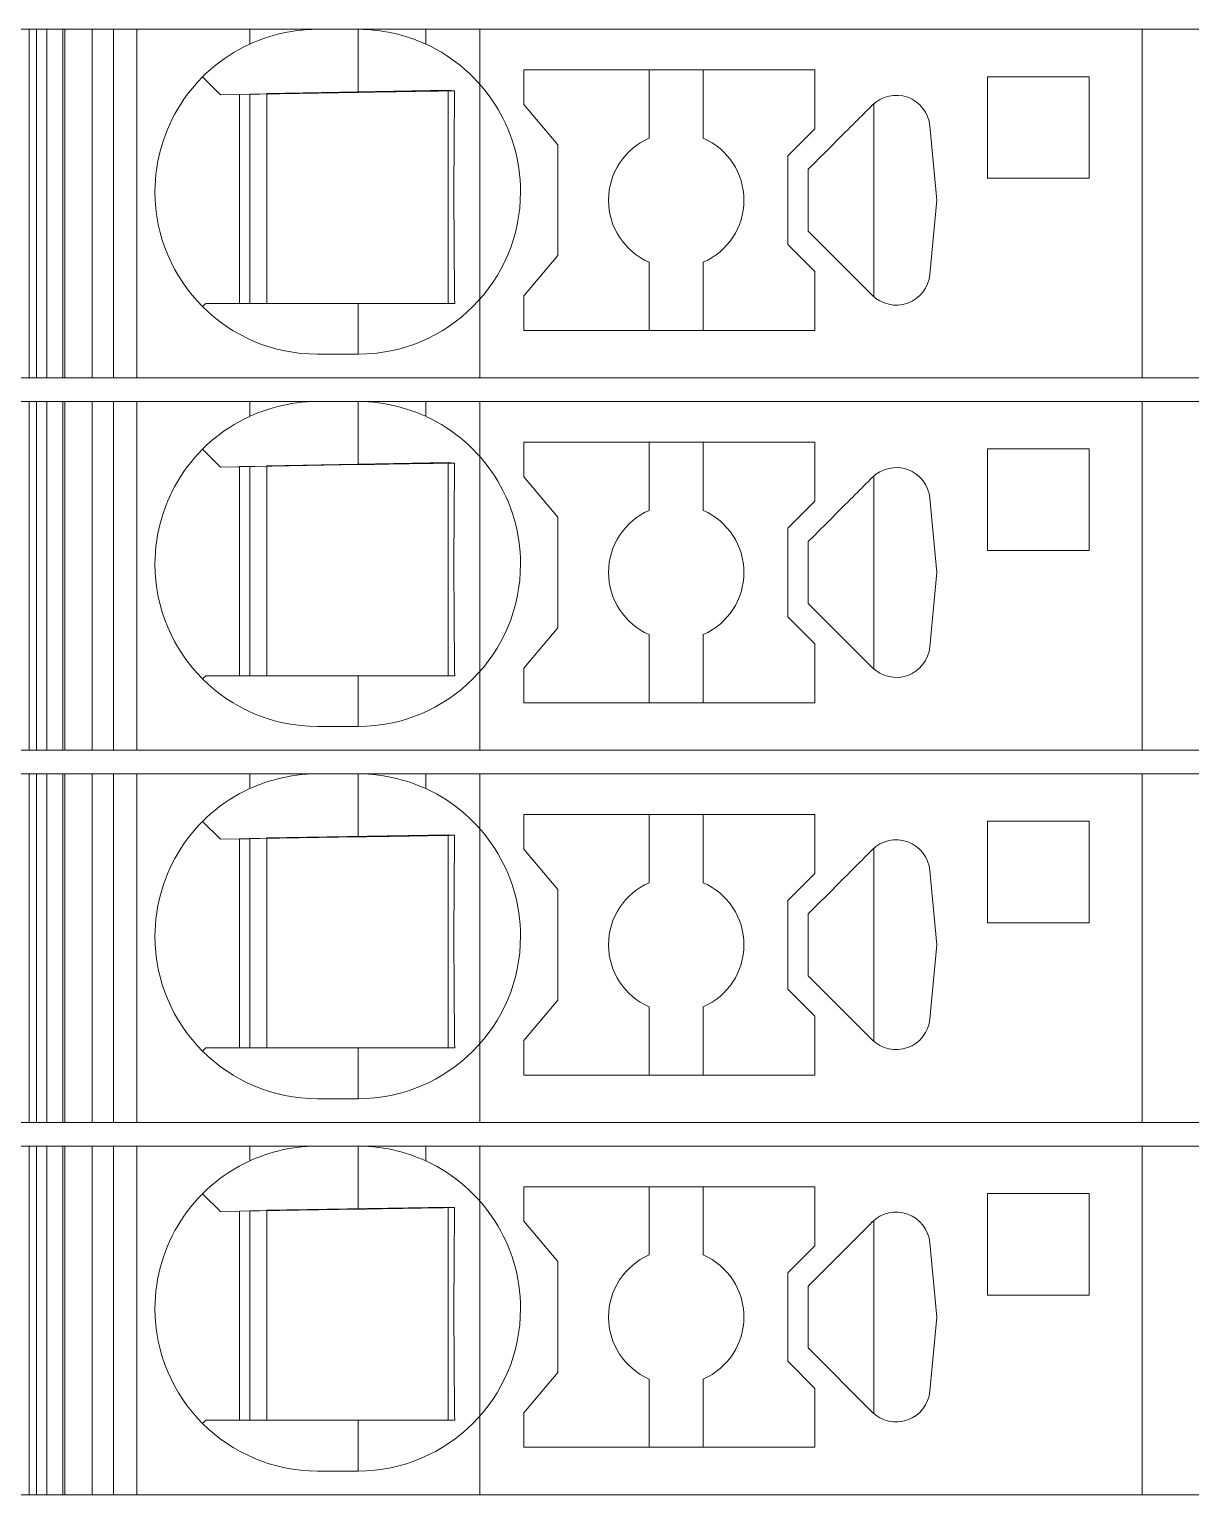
# Model space of a CAD drawing. Header units: millimetres. Extents: x 0 to 1680, y 0 to 1188.
# Drawn here: x 892.89 to 910.05, y 329.35 to 351 of the extents above; entities that cross this region are included whole.
import ezdxf
from ezdxf.enums import TextEntityAlignment as Align

# ---------------------------------------------------------------- set-up
doc = ezdxf.new("R2010")
doc.units = ezdxf.units.MM
for name, color, linetype, lineweight in [('EPLAN309', 5, 'Continuous', 5), ('EPLAN493', 5, 'Continuous', 5), ('MAIN-1', 7, 'Continuous', 5), ('MAIN-2', 7, 'Continuous', 5)]:
    doc.layers.add(name, color=color, linetype=linetype, lineweight=lineweight)
doc.styles.add('Tahoma', font='')
doc.styles.get('Tahoma').set_extended_font_data('Tahoma')

# ---------------------------------------------------------------- blocks, each defined once
blk = doc.blocks.new('EPLSYM_LibrarySPECIAL_Symbol12_Variant0_Placement8_10')
at = {"layer": 'EPLAN309', "lineweight": 13, "ltscale": 16}
blk.add_lwpolyline([(0, -5.15), (68.15, -5.15), (68.15, 0), (0, 0)], close=True, dxfattribs=at)
at = {"layer": 'EPLAN493', "color": 5, "style": 'Tahoma'}
blk.add_attdef('17_20450', text='', height=2.3478, dxfattribs=at).set_placement((0, -21.83478), align=Align.MIDDLE_RIGHT)
blk = doc.blocks.new('EPLSYM_LibrarySPECIAL_Symbol12_Variant0_Placement8_11')
at = {"layer": 'EPLAN309', "lineweight": 13, "ltscale": 16}
blk.add_lwpolyline([(0, -5.15), (68.15, -5.15), (68.15, 0), (0, 0)], close=True, dxfattribs=at)
at = {"layer": 'EPLAN493', "color": 5, "style": 'Tahoma'}
blk.add_attdef('17_20450', text='', height=2.3478, dxfattribs=at).set_placement((0, -21.83478), align=Align.MIDDLE_RIGHT)
blk = doc.blocks.new('EPLSYM_LibrarySPECIAL_Symbol12_Variant0_Placement8_12')
at = {"layer": 'EPLAN309', "lineweight": 13, "ltscale": 16}
blk.add_lwpolyline([(0, -5.15), (68.15, -5.15), (68.15, 0), (0, 0)], close=True, dxfattribs=at)
at = {"layer": 'EPLAN493', "color": 5, "style": 'Tahoma'}
blk.add_attdef('17_20450', text='', height=2.3478, dxfattribs=at).set_placement((0, -21.83478), align=Align.MIDDLE_RIGHT)
blk = doc.blocks.new('EPLSYM_LibrarySPECIAL_Symbol12_Variant0_Placement8_13')
at = {"layer": 'EPLAN309', "lineweight": 13, "ltscale": 16}
blk.add_lwpolyline([(0, -5.15), (68.15, -5.15), (68.15, 0), (0, 0)], close=True, dxfattribs=at)
at = {"layer": 'EPLAN493', "color": 5, "style": 'Tahoma'}
blk.add_attdef('17_20450', text='', height=2.3478, dxfattribs=at).set_placement((0, -21.83478), align=Align.MIDDLE_RIGHT)

msp = doc.modelspace()

# ---------------------------------------------------------------- linework, layer by layer
at = {"layer": 'MAIN-1'}
for p, q in [((893.001, 351), (892.893, 351)), ((892.893, 345.85), (892.893, 351)), ((893.001, 351), (896.15, 351)), ((893.001, 345.85), (893.001, 351)), ((896.15, 351), (897.15, 351)), ((896.15, 351), (896.15, 350.782)), ((896.631, 350.943), (896.701, 350.958)), ((896.701, 350.958), (896.772, 350.97)), ((896.772, 350.97), (896.846, 350.981)), ((896.846, 350.981), (896.921, 350.989)), ((896.921, 350.989), (896.997, 350.995)), ((896.997, 350.995), (897.073, 350.999)), ((897.073, 350.999), (897.15, 351)), ((897.75, 351), (897.15, 351)), ((897.827, 350.999), (897.75, 351)), ((898.75, 351), (897.75, 351)), ((897.75, 350.068), (897.75, 351)), ((897.903, 350.995), (897.827, 350.999)), ((897.979, 350.989), (897.903, 350.995)), ((898.054, 350.981), (897.979, 350.989)), ((898.128, 350.97), (898.054, 350.981)), ((898.199, 350.958), (898.128, 350.97)), ((898.269, 350.943), (898.199, 350.958)), ((898.75, 351), (909.332, 351)), ((898.75, 351), (898.75, 350.782)), ((910.05, 351), (909.332, 351)), ((909.332, 345.85), (909.332, 351)), ((896.15, 350.782), (896.202, 350.805)), ((896.202, 350.805), (896.256, 350.827)), ((896.256, 350.827), (896.313, 350.849)), ((896.313, 350.849), (896.372, 350.87)), ((896.372, 350.87), (896.433, 350.89)), ((896.433, 350.89), (896.497, 350.909)), ((896.497, 350.909), (896.563, 350.927)), ((896.563, 350.927), (896.631, 350.943)), ((898.337, 350.927), (898.269, 350.943)), ((898.403, 350.909), (898.337, 350.927)), ((898.467, 350.89), (898.403, 350.909)), ((898.528, 350.87), (898.467, 350.89)), ((898.587, 350.849), (898.528, 350.87)), ((898.644, 350.827), (898.587, 350.849)), ((898.698, 350.805), (898.644, 350.827)), ((898.75, 350.782), (898.698, 350.805)), ((895.453, 350.297), (895.717, 350.033)), ((900.2, 350.4), (900.2, 349.889)), ((904.5, 350.4), (900.2, 350.4)), ((902.05, 350.4), (902.05, 349.392)), ((902.85, 349.392), (902.85, 350.4)), ((904.5, 349.529), (904.5, 350.4)), ((907.05, 350.3), (907.05, 348.8)), ((908.55, 350.3), (907.05, 350.3)), ((908.55, 348.8), (908.55, 350.3)), ((898.507, 350.081), (898.412, 350.079)), ((898.599, 350.083), (898.507, 350.081)), ((898.688, 350.084), (898.599, 350.083)), ((898.774, 350.086), (898.688, 350.084)), ((898.858, 350.087), (898.774, 350.086)), ((898.94, 350.088), (898.858, 350.087)), ((899.02, 350.09), (898.94, 350.088)), ((899.099, 350.091), (899.02, 350.09)), ((899.079, 346.95), (899.079, 350.091)), ((899.176, 350.092), (899.099, 350.091)), ((899.176, 350.022), (899.176, 350.092)), ((895.717, 350.033), (897.75, 350.068)), ((896, 346.95), (896, 350.038)), ((896.15, 350.04), (896.15, 346.95)), ((896.4, 346.95), (896.4, 350.045)), ((897.87, 350.07), (897.75, 350.068)), ((897.987, 350.072), (897.87, 350.07)), ((898.1, 350.074), (897.987, 350.072)), ((898.209, 350.076), (898.1, 350.074)), ((898.313, 350.078), (898.209, 350.076)), ((898.412, 350.079), (898.313, 350.078)), ((899.173, 349.803), (899.174, 349.877)), ((899.174, 349.877), (899.175, 349.95)), ((899.175, 349.95), (899.176, 350.022)), ((900.7, 349.293), (900.2, 349.889)), ((905.346, 349.879), (905.315, 349.847)), ((905.367, 349.898), (905.367, 347.052)), ((899.171, 349.57), (899.172, 349.649)), ((899.172, 349.649), (899.173, 349.727)), ((899.173, 349.727), (899.173, 349.803)), ((905.127, 349.659), (905.094, 349.626)), ((905.158, 349.691), (905.127, 349.659)), ((905.19, 349.722), (905.158, 349.691)), ((905.221, 349.753), (905.19, 349.722)), ((905.252, 349.785), (905.221, 349.753)), ((905.284, 349.816), (905.252, 349.785)), ((905.315, 349.847), (905.284, 349.816)), ((899.17, 349.488), (899.171, 349.57)), ((899.17, 349.404), (899.17, 349.488)), ((904.1, 349.129), (904.5, 349.529)), ((904.902, 349.434), (904.823, 349.356)), ((904.943, 349.475), (904.902, 349.434)), ((904.983, 349.515), (904.943, 349.475)), ((905.021, 349.553), (904.983, 349.515)), ((905.058, 349.59), (905.021, 349.553)), ((905.094, 349.626), (905.058, 349.59)), ((906.302, 348.475), (906.198, 349.572)), ((899.168, 349.132), (899.169, 349.226)), ((899.169, 349.317), (899.17, 349.404)), ((899.169, 349.226), (899.169, 349.317)), ((900.7, 347.657), (900.7, 349.293)), ((904.742, 349.274), (904.658, 349.19)), ((904.823, 349.356), (904.742, 349.274)), ((899.167, 348.931), (899.168, 349.034)), ((899.168, 349.034), (899.168, 349.132)), ((904.1, 349.129), (904.1, 347.821)), ((904.486, 349.018), (904.4, 348.932)), ((904.572, 349.104), (904.486, 349.018)), ((904.658, 349.19), (904.572, 349.104)), ((899.167, 348.824), (899.167, 348.931)), ((899.167, 348.713), (899.167, 348.824)), ((904.4, 348.802), (904.4, 348.932)), ((904.4, 348.671), (904.4, 348.802)), ((907.05, 348.8), (908.55, 348.8)), ((899.167, 348.6), (899.167, 348.713)), ((899.167, 348.479), (899.167, 348.6)), ((904.4, 348.54), (904.4, 348.671)), ((899.167, 348.361), (899.167, 348.479)), ((899.167, 348.247), (899.167, 348.361)), ((904.4, 348.41), (904.4, 348.54)), ((904.4, 348.279), (904.4, 348.41)), ((906.198, 347.378), (906.302, 348.475)), ((899.168, 348.138), (899.167, 348.247)), ((899.168, 348.034), (899.168, 348.138)), ((904.4, 348.148), (904.4, 348.279)), ((904.4, 348.018), (904.4, 348.148)), ((899.169, 347.934), (899.168, 348.034)), ((899.169, 347.839), (899.169, 347.934)), ((904.4, 348.018), (905.346, 347.071)), ((899.17, 347.748), (899.169, 347.839)), ((899.171, 347.659), (899.17, 347.748)), ((904.5, 347.421), (904.1, 347.821)), ((899.172, 347.573), (899.171, 347.659)), ((899.172, 347.49), (899.172, 347.573)), ((899.173, 347.408), (899.172, 347.49)), ((900.2, 347.061), (900.7, 347.657)), ((902.05, 346.55), (902.05, 347.558)), ((902.85, 346.55), (902.85, 347.558)), ((899.174, 347.329), (899.173, 347.408)), ((899.175, 347.25), (899.174, 347.329)), ((904.5, 346.55), (904.5, 347.421)), ((899.176, 347.174), (899.175, 347.25)), ((899.176, 347.098), (899.176, 347.174)), ((899.177, 347.024), (899.176, 347.098)), ((900.2, 347.061), (900.2, 346.55)), ((895.5, 346.95), (895.453, 346.903)), ((895.5, 346.95), (897.75, 346.95)), ((897.75, 346.95), (897.842, 346.95)), ((897.75, 346.95), (897.75, 346.2)), ((897.842, 346.95), (897.933, 346.95)), ((897.933, 346.95), (898.023, 346.95)), ((898.023, 346.95), (898.11, 346.95)), ((898.11, 346.95), (898.195, 346.95)), ((898.195, 346.95), (898.278, 346.95)), ((898.278, 346.95), (898.358, 346.95)), ((898.358, 346.95), (898.436, 346.95)), ((898.436, 346.95), (898.511, 346.95)), ((898.511, 346.95), (898.585, 346.95)), ((898.585, 346.95), (898.657, 346.95)), ((898.657, 346.95), (898.726, 346.95)), ((898.726, 346.95), (898.795, 346.95)), ((898.795, 346.95), (898.861, 346.95)), ((898.861, 346.95), (898.927, 346.95)), ((898.927, 346.95), (898.991, 346.95)), ((898.991, 346.95), (899.055, 346.95)), ((899.055, 346.95), (899.117, 346.95)), ((899.117, 346.95), (899.178, 346.95)), ((899.178, 346.95), (899.177, 347.024)), ((904.5, 346.55), (900.2, 346.55)), ((897.75, 346.2), (897.15, 346.2)), ((893.001, 345.85), (892.893, 345.85)), ((893.001, 345.85), (909.332, 345.85)), ((910.05, 345.85), (909.332, 345.85)), ((893.001, 345.5), (892.893, 345.5)), ((892.893, 340.35), (892.893, 345.5)), ((893.001, 345.5), (896.15, 345.5)), ((893.001, 340.35), (893.001, 345.5)), ((896.15, 345.5), (897.15, 345.5)), ((896.15, 345.5), (896.15, 345.282)), ((896.202, 345.305), (896.256, 345.327)), ((896.256, 345.327), (896.313, 345.349)), ((896.313, 345.349), (896.372, 345.37)), ((896.372, 345.37), (896.433, 345.39)), ((896.433, 345.39), (896.497, 345.409)), ((896.497, 345.409), (896.563, 345.427)), ((896.563, 345.427), (896.631, 345.443)), ((896.631, 345.443), (896.701, 345.458)), ((896.701, 345.458), (896.772, 345.47)), ((896.772, 345.47), (896.846, 345.481)), ((896.846, 345.481), (896.921, 345.489)), ((896.921, 345.489), (896.997, 345.495)), ((896.997, 345.495), (897.073, 345.499)), ((897.073, 345.499), (897.15, 345.5)), ((897.75, 345.5), (897.15, 345.5)), ((897.827, 345.499), (897.75, 345.5)), ((898.75, 345.5), (897.75, 345.5)), ((897.75, 344.568), (897.75, 345.5)), ((897.903, 345.495), (897.827, 345.499)), ((897.979, 345.489), (897.903, 345.495)), ((898.054, 345.481), (897.979, 345.489)), ((898.128, 345.47), (898.054, 345.481)), ((898.199, 345.458), (898.128, 345.47)), ((898.269, 345.443), (898.199, 345.458)), ((898.337, 345.427), (898.269, 345.443)), ((898.403, 345.409), (898.337, 345.427)), ((898.467, 345.39), (898.403, 345.409)), ((898.528, 345.37), (898.467, 345.39)), ((898.587, 345.349), (898.528, 345.37)), ((898.644, 345.327), (898.587, 345.349)), ((898.698, 345.305), (898.644, 345.327)), ((898.75, 345.5), (909.332, 345.5)), ((898.75, 345.5), (898.75, 345.282)), ((910.05, 345.5), (909.332, 345.5)), ((909.332, 340.35), (909.332, 345.5)), ((896.15, 345.282), (896.202, 345.305)), ((898.75, 345.282), (898.698, 345.305)), ((900.2, 344.9), (900.2, 344.389)), ((904.5, 344.9), (900.2, 344.9)), ((902.05, 344.9), (902.05, 343.892)), ((902.85, 343.892), (902.85, 344.9)), ((904.5, 344.029), (904.5, 344.9)), ((895.453, 344.797), (895.717, 344.533)), ((907.05, 344.8), (907.05, 343.3)), ((908.55, 344.8), (907.05, 344.8)), ((908.55, 343.3), (908.55, 344.8)), ((895.717, 344.533), (897.75, 344.568)), ((896, 341.45), (896, 344.538)), ((896.15, 344.54), (896.15, 341.45)), ((896.4, 341.45), (896.4, 344.545)), ((897.87, 344.57), (897.75, 344.568)), ((897.987, 344.572), (897.87, 344.57)), ((898.1, 344.574), (897.987, 344.572)), ((898.209, 344.576), (898.1, 344.574)), ((898.313, 344.578), (898.209, 344.576)), ((898.412, 344.579), (898.313, 344.578)), ((898.507, 344.581), (898.412, 344.579)), ((898.599, 344.583), (898.507, 344.581)), ((898.688, 344.584), (898.599, 344.583)), ((898.774, 344.586), (898.688, 344.584)), ((898.858, 344.587), (898.774, 344.586)), ((898.94, 344.588), (898.858, 344.587)), ((899.02, 344.59), (898.94, 344.588)), ((899.099, 344.591), (899.02, 344.59)), ((899.079, 341.45), (899.079, 344.591)), ((899.176, 344.592), (899.099, 344.591)), ((899.175, 344.45), (899.176, 344.522)), ((899.176, 344.522), (899.176, 344.592)), ((899.173, 344.303), (899.174, 344.377)), ((899.173, 344.227), (899.173, 344.303)), ((899.174, 344.377), (899.175, 344.45)), ((900.7, 343.793), (900.2, 344.389)), ((905.221, 344.253), (905.19, 344.222)), ((905.252, 344.285), (905.221, 344.253)), ((905.284, 344.316), (905.252, 344.285)), ((905.315, 344.347), (905.284, 344.316)), ((905.346, 344.379), (905.315, 344.347)), ((905.367, 344.398), (905.367, 341.552)), ((899.17, 343.988), (899.171, 344.07)), ((899.171, 344.07), (899.172, 344.149)), ((899.172, 344.149), (899.173, 344.227)), ((904.1, 343.629), (904.5, 344.029)), ((905.021, 344.053), (904.983, 344.015)), ((905.058, 344.09), (905.021, 344.053)), ((905.094, 344.126), (905.058, 344.09)), ((905.127, 344.159), (905.094, 344.126)), ((905.158, 344.191), (905.127, 344.159)), ((905.19, 344.222), (905.158, 344.191)), ((906.302, 342.975), (906.198, 344.072)), ((899.169, 343.817), (899.17, 343.904)), ((899.169, 343.726), (899.169, 343.817)), ((899.17, 343.904), (899.17, 343.988)), ((904.823, 343.856), (904.742, 343.774)), ((904.902, 343.934), (904.823, 343.856)), ((904.943, 343.975), (904.902, 343.934)), ((904.983, 344.015), (904.943, 343.975)), ((899.168, 343.632), (899.169, 343.726)), ((899.168, 343.534), (899.168, 343.632)), ((900.7, 342.157), (900.7, 343.793)), ((904.1, 343.629), (904.1, 342.321)), ((904.572, 343.604), (904.486, 343.518)), ((904.658, 343.69), (904.572, 343.604)), ((904.742, 343.774), (904.658, 343.69)), ((899.167, 343.431), (899.168, 343.534)), ((899.167, 343.324), (899.167, 343.431)), ((904.486, 343.518), (904.4, 343.432)), ((904.4, 343.302), (904.4, 343.432)), ((899.167, 343.213), (899.167, 343.324)), ((899.167, 343.1), (899.167, 343.213)), ((904.4, 343.171), (904.4, 343.302)), ((904.4, 343.04), (904.4, 343.171)), ((907.05, 343.3), (908.55, 343.3)), ((899.167, 342.979), (899.167, 343.1)), ((899.167, 342.861), (899.167, 342.979)), ((904.4, 342.91), (904.4, 343.04)), ((906.198, 341.878), (906.302, 342.975)), ((899.167, 342.747), (899.167, 342.861)), ((899.168, 342.638), (899.167, 342.747)), ((904.4, 342.779), (904.4, 342.91)), ((904.4, 342.648), (904.4, 342.779)), ((899.168, 342.534), (899.168, 342.638)), ((899.169, 342.434), (899.168, 342.534)), ((904.4, 342.518), (904.4, 342.648)), ((904.4, 342.518), (905.346, 341.571)), ((899.169, 342.339), (899.169, 342.434)), ((899.17, 342.248), (899.169, 342.339)), ((904.5, 341.921), (904.1, 342.321)), ((899.171, 342.159), (899.17, 342.248)), ((899.172, 342.073), (899.171, 342.159)), ((899.172, 341.99), (899.172, 342.073)), ((900.2, 341.561), (900.7, 342.157)), ((899.173, 341.908), (899.172, 341.99)), ((899.174, 341.829), (899.173, 341.908)), ((902.05, 341.05), (902.05, 342.058)), ((902.85, 341.05), (902.85, 342.058)), ((904.5, 341.05), (904.5, 341.921)), ((899.175, 341.75), (899.174, 341.829)), ((899.176, 341.674), (899.175, 341.75)), ((899.176, 341.598), (899.176, 341.674)), ((895.5, 341.45), (895.453, 341.403)), ((895.5, 341.45), (897.75, 341.45)), ((897.75, 341.45), (897.842, 341.45)), ((897.75, 341.45), (897.75, 340.7)), ((897.842, 341.45), (897.933, 341.45)), ((897.933, 341.45), (898.023, 341.45)), ((898.023, 341.45), (898.11, 341.45)), ((898.11, 341.45), (898.195, 341.45)), ((898.195, 341.45), (898.278, 341.45)), ((898.278, 341.45), (898.358, 341.45)), ((898.358, 341.45), (898.436, 341.45)), ((898.436, 341.45), (898.511, 341.45)), ((898.511, 341.45), (898.585, 341.45)), ((898.585, 341.45), (898.657, 341.45)), ((898.657, 341.45), (898.726, 341.45)), ((898.726, 341.45), (898.795, 341.45)), ((898.795, 341.45), (898.861, 341.45)), ((898.861, 341.45), (898.927, 341.45)), ((898.927, 341.45), (898.991, 341.45)), ((898.991, 341.45), (899.055, 341.45)), ((899.055, 341.45), (899.117, 341.45)), ((899.117, 341.45), (899.178, 341.45)), ((899.177, 341.524), (899.176, 341.598)), ((899.178, 341.45), (899.177, 341.524)), ((900.2, 341.561), (900.2, 341.05)), ((904.5, 341.05), (900.2, 341.05)), ((897.75, 340.7), (897.15, 340.7)), ((893.001, 340.35), (892.893, 340.35)), ((893.001, 340.35), (909.332, 340.35)), ((910.05, 340.35), (909.332, 340.35)), ((893.001, 340), (892.893, 340)), ((892.893, 334.85), (892.893, 340)), ((893.001, 340), (896.15, 340)), ((893.001, 334.85), (893.001, 340)), ((896.15, 340), (897.15, 340)), ((896.15, 340), (896.15, 339.782)), ((896.433, 339.89), (896.497, 339.909)), ((896.497, 339.909), (896.563, 339.927)), ((896.563, 339.927), (896.631, 339.943)), ((896.631, 339.943), (896.701, 339.958)), ((896.701, 339.958), (896.772, 339.97)), ((896.772, 339.97), (896.846, 339.981)), ((896.846, 339.981), (896.921, 339.989)), ((896.921, 339.989), (896.997, 339.995)), ((896.997, 339.995), (897.073, 339.999)), ((897.073, 339.999), (897.15, 340)), ((897.75, 340), (897.15, 340)), ((897.827, 339.999), (897.75, 340)), ((898.75, 340), (897.75, 340)), ((897.75, 339.068), (897.75, 340)), ((897.903, 339.995), (897.827, 339.999)), ((897.979, 339.989), (897.903, 339.995)), ((898.054, 339.981), (897.979, 339.989)), ((898.128, 339.97), (898.054, 339.981)), ((898.199, 339.958), (898.128, 339.97)), ((898.269, 339.943), (898.199, 339.958)), ((898.337, 339.927), (898.269, 339.943)), ((898.403, 339.909), (898.337, 339.927)), ((898.467, 339.89), (898.403, 339.909)), ((898.75, 340), (909.332, 340)), ((898.75, 340), (898.75, 339.782)), ((910.05, 340), (909.332, 340)), ((909.332, 334.85), (909.332, 340)), ((896.15, 339.782), (896.202, 339.805)), ((896.202, 339.805), (896.256, 339.827)), ((896.256, 339.827), (896.313, 339.849)), ((896.313, 339.849), (896.372, 339.87)), ((896.372, 339.87), (896.433, 339.89)), ((898.528, 339.87), (898.467, 339.89)), ((898.587, 339.849), (898.528, 339.87)), ((898.644, 339.827), (898.587, 339.849)), ((898.698, 339.805), (898.644, 339.827)), ((898.75, 339.782), (898.698, 339.805)), ((895.453, 339.297), (895.717, 339.033)), ((900.2, 339.4), (900.2, 338.889)), ((904.5, 339.4), (900.2, 339.4)), ((902.05, 339.4), (902.05, 338.392)), ((902.85, 338.392), (902.85, 339.4)), ((904.5, 338.529), (904.5, 339.4)), ((907.05, 339.3), (907.05, 337.8)), ((908.55, 339.3), (907.05, 339.3)), ((908.55, 337.8), (908.55, 339.3)), ((895.717, 339.033), (897.75, 339.068)), ((896.15, 339.04), (896.15, 335.95)), ((896.4, 335.95), (896.4, 339.045)), ((897.87, 339.07), (897.75, 339.068)), ((897.987, 339.072), (897.87, 339.07)), ((898.1, 339.074), (897.987, 339.072)), ((898.209, 339.076), (898.1, 339.074)), ((898.313, 339.078), (898.209, 339.076)), ((898.412, 339.079), (898.313, 339.078)), ((898.507, 339.081), (898.412, 339.079)), ((898.599, 339.083), (898.507, 339.081)), ((898.688, 339.084), (898.599, 339.083)), ((898.774, 339.086), (898.688, 339.084)), ((898.858, 339.087), (898.774, 339.086)), ((898.94, 339.088), (898.858, 339.087)), ((899.02, 339.09), (898.94, 339.088)), ((899.099, 339.091), (899.02, 339.09)), ((899.079, 335.95), (899.079, 339.091)), ((899.176, 339.092), (899.099, 339.091)), ((899.176, 339.022), (899.176, 339.092)), ((896, 335.95), (896, 339.038)), ((899.173, 338.803), (899.174, 338.877)), ((899.174, 338.877), (899.175, 338.95)), ((899.175, 338.95), (899.176, 339.022)), ((900.7, 338.293), (900.2, 338.889)), ((905.315, 338.847), (905.284, 338.816)), ((905.346, 338.879), (905.315, 338.847)), ((905.367, 338.898), (905.367, 336.052)), ((899.171, 338.57), (899.172, 338.649)), ((899.172, 338.649), (899.173, 338.727)), ((899.173, 338.727), (899.173, 338.803)), ((905.094, 338.626), (905.058, 338.59)), ((905.127, 338.659), (905.094, 338.626)), ((905.158, 338.691), (905.127, 338.659)), ((905.19, 338.722), (905.158, 338.691)), ((905.221, 338.753), (905.19, 338.722)), ((905.252, 338.785), (905.221, 338.753)), ((905.284, 338.816), (905.252, 338.785)), ((899.169, 338.317), (899.17, 338.404)), ((899.17, 338.488), (899.171, 338.57)), ((899.17, 338.404), (899.17, 338.488)), ((904.1, 338.129), (904.5, 338.529)), ((904.902, 338.434), (904.823, 338.356)), ((904.943, 338.475), (904.902, 338.434)), ((904.983, 338.515), (904.943, 338.475)), ((905.021, 338.553), (904.983, 338.515)), ((905.058, 338.59), (905.021, 338.553)), ((906.302, 337.475), (906.198, 338.572)), ((899.168, 338.132), (899.169, 338.226)), ((899.169, 338.226), (899.169, 338.317)), ((900.7, 336.657), (900.7, 338.293)), ((904.658, 338.19), (904.572, 338.104)), ((904.742, 338.274), (904.658, 338.19)), ((904.823, 338.356), (904.742, 338.274)), ((899.167, 337.931), (899.168, 338.034)), ((899.168, 338.034), (899.168, 338.132)), ((904.1, 338.129), (904.1, 336.821)), ((904.486, 338.018), (904.4, 337.932)), ((904.572, 338.104), (904.486, 338.018)), ((899.167, 337.824), (899.167, 337.931)), ((899.167, 337.713), (899.167, 337.824)), ((904.4, 337.802), (904.4, 337.932)), ((904.4, 337.671), (904.4, 337.802)), ((907.05, 337.8), (908.55, 337.8)), ((899.167, 337.6), (899.167, 337.713)), ((899.167, 337.479), (899.167, 337.6)), ((904.4, 337.54), (904.4, 337.671)), ((904.4, 337.41), (904.4, 337.54)), ((899.167, 337.361), (899.167, 337.479)), ((899.167, 337.247), (899.167, 337.361)), ((904.4, 337.279), (904.4, 337.41)), ((906.198, 336.378), (906.302, 337.475)), ((899.168, 337.138), (899.167, 337.247)), ((899.168, 337.034), (899.168, 337.138)), ((904.4, 337.148), (904.4, 337.279)), ((904.4, 337.018), (904.4, 337.148)), ((899.169, 336.934), (899.168, 337.034)), ((899.169, 336.839), (899.169, 336.934)), ((904.4, 337.018), (905.346, 336.071)), ((899.17, 336.748), (899.169, 336.839)), ((899.171, 336.659), (899.17, 336.748)), ((899.172, 336.573), (899.171, 336.659)), ((904.5, 336.421), (904.1, 336.821)), ((899.172, 336.49), (899.172, 336.573)), ((899.173, 336.408), (899.172, 336.49)), ((900.2, 336.061), (900.7, 336.657)), ((902.05, 335.55), (902.05, 336.558)), ((902.85, 335.55), (902.85, 336.558)), ((899.174, 336.329), (899.173, 336.408)), ((899.175, 336.25), (899.174, 336.329)), ((899.176, 336.174), (899.175, 336.25)), ((904.5, 335.55), (904.5, 336.421)), ((899.176, 336.098), (899.176, 336.174)), ((899.177, 336.024), (899.176, 336.098)), ((899.178, 335.95), (899.177, 336.024)), ((900.2, 336.061), (900.2, 335.55)), ((895.5, 335.95), (895.453, 335.903)), ((895.5, 335.95), (897.75, 335.95)), ((897.75, 335.95), (897.842, 335.95)), ((897.75, 335.95), (897.75, 335.2)), ((897.842, 335.95), (897.933, 335.95)), ((897.933, 335.95), (898.023, 335.95)), ((898.023, 335.95), (898.11, 335.95)), ((898.11, 335.95), (898.195, 335.95)), ((898.195, 335.95), (898.278, 335.95)), ((898.278, 335.95), (898.358, 335.95)), ((898.358, 335.95), (898.436, 335.95)), ((898.436, 335.95), (898.511, 335.95)), ((898.511, 335.95), (898.585, 335.95)), ((898.585, 335.95), (898.657, 335.95)), ((898.657, 335.95), (898.726, 335.95)), ((898.726, 335.95), (898.795, 335.95)), ((898.795, 335.95), (898.861, 335.95)), ((898.861, 335.95), (898.927, 335.95)), ((898.927, 335.95), (898.991, 335.95)), ((898.991, 335.95), (899.055, 335.95)), ((899.055, 335.95), (899.117, 335.95)), ((899.117, 335.95), (899.178, 335.95)), ((904.5, 335.55), (900.2, 335.55)), ((897.75, 335.2), (897.15, 335.2)), ((893.001, 334.85), (892.893, 334.85)), ((893.001, 334.85), (909.332, 334.85)), ((910.05, 334.85), (909.332, 334.85)), ((893.001, 334.5), (892.893, 334.5)), ((892.893, 329.35), (892.893, 334.5)), ((893.001, 334.5), (896.15, 334.5)), ((893.001, 329.35), (893.001, 334.5)), ((896.15, 334.5), (897.15, 334.5)), ((896.15, 334.5), (896.15, 334.282)), ((896.921, 334.489), (896.997, 334.495)), ((896.997, 334.495), (897.073, 334.499)), ((897.073, 334.499), (897.15, 334.5)), ((897.75, 334.5), (897.15, 334.5)), ((897.827, 334.499), (897.75, 334.5)), ((898.75, 334.5), (897.75, 334.5)), ((897.75, 333.568), (897.75, 334.5)), ((897.903, 334.495), (897.827, 334.499)), ((897.979, 334.489), (897.903, 334.495)), ((898.75, 334.5), (909.332, 334.5)), ((898.75, 334.5), (898.75, 334.282)), ((910.05, 334.5), (909.332, 334.5)), ((909.332, 329.35), (909.332, 334.5)), ((896.15, 334.282), (896.202, 334.305)), ((896.202, 334.305), (896.256, 334.327)), ((896.256, 334.327), (896.313, 334.349)), ((896.313, 334.349), (896.372, 334.37)), ((896.372, 334.37), (896.433, 334.39)), ((896.433, 334.39), (896.497, 334.409)), ((896.497, 334.409), (896.563, 334.427)), ((896.563, 334.427), (896.631, 334.443)), ((896.631, 334.443), (896.701, 334.458)), ((896.701, 334.458), (896.772, 334.47)), ((896.772, 334.47), (896.846, 334.481)), ((896.846, 334.481), (896.921, 334.489)), ((898.054, 334.481), (897.979, 334.489)), ((898.128, 334.47), (898.054, 334.481)), ((898.199, 334.458), (898.128, 334.47)), ((898.269, 334.443), (898.199, 334.458)), ((898.337, 334.427), (898.269, 334.443)), ((898.403, 334.409), (898.337, 334.427)), ((898.467, 334.39), (898.403, 334.409)), ((898.528, 334.37), (898.467, 334.39)), ((898.587, 334.349), (898.528, 334.37)), ((898.644, 334.327), (898.587, 334.349)), ((898.698, 334.305), (898.644, 334.327)), ((898.75, 334.282), (898.698, 334.305)), ((900.2, 333.9), (900.2, 333.389)), ((904.5, 333.9), (900.2, 333.9)), ((902.05, 333.9), (902.05, 332.892)), ((902.85, 332.892), (902.85, 333.9)), ((904.5, 333.029), (904.5, 333.9)), ((895.453, 333.797), (895.717, 333.533)), ((907.05, 333.8), (907.05, 332.3)), ((908.55, 333.8), (907.05, 333.8)), ((908.55, 332.3), (908.55, 333.8)), ((895.717, 333.533), (897.75, 333.568)), ((896, 330.45), (896, 333.538)), ((896.15, 333.54), (896.15, 330.45)), ((896.4, 330.45), (896.4, 333.545)), ((897.87, 333.57), (897.75, 333.568)), ((897.987, 333.572), (897.87, 333.57)), ((898.1, 333.574), (897.987, 333.572)), ((898.209, 333.576), (898.1, 333.574)), ((898.313, 333.578), (898.209, 333.576)), ((898.412, 333.579), (898.313, 333.578)), ((898.507, 333.581), (898.412, 333.579)), ((898.599, 333.583), (898.507, 333.581)), ((898.688, 333.584), (898.599, 333.583)), ((898.774, 333.586), (898.688, 333.584)), ((898.858, 333.587), (898.774, 333.586)), ((898.94, 333.588), (898.858, 333.587)), ((899.02, 333.59), (898.94, 333.588)), ((899.099, 333.591), (899.02, 333.59)), ((899.079, 330.45), (899.079, 333.591)), ((899.176, 333.592), (899.099, 333.591)), ((899.174, 333.377), (899.175, 333.45)), ((899.175, 333.45), (899.176, 333.522)), ((899.176, 333.522), (899.176, 333.592)), ((899.172, 333.149), (899.173, 333.227)), ((899.173, 333.303), (899.174, 333.377)), ((899.173, 333.227), (899.173, 333.303)), ((900.7, 332.793), (900.2, 333.389)), ((905.19, 333.222), (905.158, 333.191)), ((905.221, 333.253), (905.19, 333.222)), ((905.252, 333.285), (905.221, 333.253)), ((905.284, 333.316), (905.252, 333.285)), ((905.315, 333.347), (905.284, 333.316)), ((905.346, 333.379), (905.315, 333.347)), ((905.367, 333.398), (905.367, 330.552)), ((899.17, 332.988), (899.171, 333.07)), ((899.17, 332.904), (899.17, 332.988)), ((899.171, 333.07), (899.172, 333.149)), ((904.1, 332.629), (904.5, 333.029)), ((904.983, 333.015), (904.943, 332.975)), ((905.021, 333.053), (904.983, 333.015)), ((905.058, 333.09), (905.021, 333.053)), ((905.094, 333.126), (905.058, 333.09)), ((905.127, 333.159), (905.094, 333.126)), ((905.158, 333.191), (905.127, 333.159)), ((906.302, 331.975), (906.198, 333.072)), ((899.169, 332.817), (899.17, 332.904)), ((899.169, 332.726), (899.169, 332.817)), ((900.7, 331.157), (900.7, 332.793)), ((904.742, 332.774), (904.658, 332.69)), ((904.823, 332.856), (904.742, 332.774)), ((904.902, 332.934), (904.823, 332.856)), ((904.943, 332.975), (904.902, 332.934)), ((899.168, 332.632), (899.169, 332.726)), ((899.168, 332.534), (899.168, 332.632)), ((904.1, 332.629), (904.1, 331.321)), ((904.572, 332.604), (904.486, 332.518)), ((904.658, 332.69), (904.572, 332.604)), ((899.167, 332.431), (899.168, 332.534)), ((899.167, 332.324), (899.167, 332.431)), ((904.486, 332.518), (904.4, 332.432)), ((904.4, 332.302), (904.4, 332.432)), ((899.167, 332.213), (899.167, 332.324)), ((899.167, 332.1), (899.167, 332.213)), ((904.4, 332.171), (904.4, 332.302)), ((904.4, 332.04), (904.4, 332.171)), ((907.05, 332.3), (908.55, 332.3)), ((899.167, 331.979), (899.167, 332.1)), ((899.167, 331.861), (899.167, 331.979)), ((904.4, 331.91), (904.4, 332.04)), ((904.4, 331.779), (904.4, 331.91)), ((906.198, 330.878), (906.302, 331.975)), ((899.167, 331.747), (899.167, 331.861)), ((899.168, 331.638), (899.167, 331.747)), ((904.4, 331.648), (904.4, 331.779)), ((899.168, 331.534), (899.168, 331.638)), ((899.169, 331.434), (899.168, 331.534)), ((904.4, 331.518), (904.4, 331.648)), ((904.4, 331.518), (905.346, 330.571)), ((899.169, 331.339), (899.169, 331.434)), ((899.17, 331.248), (899.169, 331.339)), ((899.171, 331.159), (899.17, 331.248)), ((904.5, 330.921), (904.1, 331.321)), ((899.172, 331.073), (899.171, 331.159)), ((899.172, 330.99), (899.172, 331.073)), ((900.2, 330.561), (900.7, 331.157)), ((902.05, 330.05), (902.05, 331.058)), ((902.85, 330.05), (902.85, 331.058)), ((899.173, 330.908), (899.172, 330.99)), ((899.174, 330.829), (899.173, 330.908)), ((899.175, 330.75), (899.174, 330.829)), ((904.5, 330.05), (904.5, 330.921)), ((899.176, 330.674), (899.175, 330.75)), ((899.176, 330.598), (899.176, 330.674)), ((899.177, 330.524), (899.176, 330.598)), ((895.5, 330.45), (895.453, 330.403)), ((895.5, 330.45), (897.75, 330.45)), ((897.75, 330.45), (897.842, 330.45)), ((897.75, 330.45), (897.75, 329.7)), ((897.842, 330.45), (897.933, 330.45)), ((897.933, 330.45), (898.023, 330.45)), ((898.023, 330.45), (898.11, 330.45)), ((898.11, 330.45), (898.195, 330.45)), ((898.195, 330.45), (898.278, 330.45)), ((898.278, 330.45), (898.358, 330.45)), ((898.358, 330.45), (898.436, 330.45)), ((898.436, 330.45), (898.511, 330.45)), ((898.511, 330.45), (898.585, 330.45)), ((898.585, 330.45), (898.657, 330.45)), ((898.657, 330.45), (898.726, 330.45)), ((898.726, 330.45), (898.795, 330.45)), ((898.795, 330.45), (898.861, 330.45)), ((898.861, 330.45), (898.927, 330.45)), ((898.927, 330.45), (898.991, 330.45)), ((898.991, 330.45), (899.055, 330.45)), ((899.055, 330.45), (899.117, 330.45)), ((899.117, 330.45), (899.178, 330.45)), ((899.178, 330.45), (899.177, 330.524)), ((900.2, 330.561), (900.2, 330.05)), ((904.5, 330.05), (900.2, 330.05)), ((897.75, 329.7), (897.15, 329.7)), ((893.001, 329.35), (892.893, 329.35)), ((893.001, 329.35), (909.332, 329.35)), ((910.05, 329.35), (909.332, 329.35))]:
    msp.add_line(p, q, dxfattribs=at)
for centre, radius, start, end in [((897.15, 348.6), 2.4, 114.6244, 180), ((897.75, 348.6), 2.4, 0, 65.3756), ((905.7, 349.525), 0.5, 5.4404, 135), ((902.45, 348.475), 1, 113.5782, 180), ((902.45, 348.475), 1, 0, 66.4218), ((897.15, 348.6), 2.4, 180, 270), ((897.75, 348.6), 2.4, 270, 0), ((902.45, 348.475), 1, 180, 246.4218), ((902.45, 348.475), 1, 293.5782, 0), ((905.7, 347.425), 0.5, 225, 354.5596), ((897.15, 343.1), 2.4, 114.6244, 180), ((897.75, 343.1), 2.4, 0, 65.3756), ((905.7, 344.025), 0.5, 5.4404, 135), ((902.45, 342.975), 1, 113.5782, 180), ((902.45, 342.975), 1, 0, 66.4218), ((897.15, 343.1), 2.4, 180, 270), ((897.75, 343.1), 2.4, 270, 0), ((902.45, 342.975), 1, 180, 246.4218), ((902.45, 342.975), 1, 293.5782, 0), ((905.7, 341.925), 0.5, 225, 354.5596), ((897.15, 337.6), 2.4, 114.6244, 180), ((897.75, 337.6), 2.4, 0, 65.3756), ((905.7, 338.525), 0.5, 5.4404, 135), ((902.45, 337.475), 1, 113.5782, 180), ((902.45, 337.475), 1, 0, 66.4218), ((897.15, 337.6), 2.4, 180, 270), ((897.75, 337.6), 2.4, 270, 0), ((902.45, 337.475), 1, 180, 246.4218), ((902.45, 337.475), 1, 293.5782, 0), ((905.7, 336.425), 0.5, 225, 354.5596), ((897.15, 332.1), 2.4, 114.6244, 180), ((897.75, 332.1), 2.4, 0, 65.3756), ((905.7, 333.025), 0.5, 5.4404, 135), ((902.45, 331.975), 1, 113.5782, 180), ((902.45, 331.975), 1, 0, 66.4218), ((897.15, 332.1), 2.4, 180, 270), ((897.75, 332.1), 2.4, 270, 0), ((902.45, 331.975), 1, 180, 246.4218), ((902.45, 331.975), 1, 293.5782, 0), ((905.7, 330.925), 0.5, 225, 354.5596)]:
    msp.add_arc(centre, radius, start, end, dxfattribs=at)
at = {"layer": 'MAIN-2'}
for p, q in [((893.15, 351), (893.15, 345.85)), ((893.389, 345.85), (893.389, 351)), ((893.417, 351), (893.417, 345.85)), ((893.82, 351), (893.82, 345.85)), ((894.136, 345.85), (894.136, 351)), ((894.481, 351), (894.481, 345.85)), ((899.55, 345.85), (899.55, 351)), ((896.4, 350.053), (899.079, 350.1)), ((899.079, 350.1), (899.176, 350.092)), ((899.079, 350.091), (899.079, 350.1)), ((895.717, 350.033), (896, 350.038)), ((896.15, 350.042), (896, 350.039)), ((896, 350.039), (896, 350.038)), ((896, 350.038), (896, 350.038)), ((896.4, 350.048), (896.15, 350.043)), ((896.15, 350.042), (896.15, 350.043)), ((896.15, 350.042), (896.15, 350.04)), ((896.4, 350.048), (896.4, 350.053)), ((896.4, 350.045), (896.4, 350.048)), ((896.15, 346.95), (896.15, 346.95)), ((896.4, 346.95), (896.4, 346.95)), ((893.15, 345.5), (893.15, 340.35)), ((893.389, 340.35), (893.389, 345.5)), ((893.417, 345.5), (893.417, 340.35)), ((893.82, 345.5), (893.82, 340.35)), ((894.136, 340.35), (894.136, 345.5)), ((894.481, 345.5), (894.481, 340.35)), ((899.55, 340.35), (899.55, 345.5)), ((895.717, 344.533), (896, 344.538)), ((896.15, 344.542), (896, 344.539)), ((896, 344.539), (896, 344.538)), ((896, 344.538), (896, 344.538)), ((896.4, 344.548), (896.15, 344.543)), ((896.15, 344.542), (896.15, 344.543)), ((896.15, 344.542), (896.15, 344.54)), ((896.4, 344.553), (899.079, 344.6)), ((896.4, 344.548), (896.4, 344.553)), ((896.4, 344.545), (896.4, 344.548)), ((899.079, 344.6), (899.176, 344.592)), ((899.079, 344.591), (899.079, 344.6)), ((896.15, 341.45), (896.15, 341.45)), ((896.4, 341.45), (896.4, 341.45)), ((893.15, 340), (893.15, 334.85)), ((893.389, 334.85), (893.389, 340)), ((893.417, 340), (893.417, 334.85)), ((893.82, 340), (893.82, 334.85)), ((894.136, 334.85), (894.136, 340)), ((894.481, 340), (894.481, 334.85)), ((899.55, 334.85), (899.55, 340)), ((896.15, 339.042), (896, 339.039)), ((896, 339.039), (896, 339.038)), ((896.4, 339.048), (896.15, 339.043)), ((896.15, 339.042), (896.15, 339.043)), ((896.15, 339.042), (896.15, 339.04)), ((896.4, 339.053), (899.079, 339.1)), ((896.4, 339.048), (896.4, 339.053)), ((896.4, 339.045), (896.4, 339.048)), ((899.079, 339.1), (899.176, 339.092)), ((899.079, 339.091), (899.079, 339.1)), ((895.717, 339.033), (896, 339.038)), ((896, 339.038), (896, 339.038)), ((896.15, 335.95), (896.15, 335.95)), ((896.4, 335.95), (896.4, 335.95)), ((893.15, 334.5), (893.15, 329.35)), ((893.389, 329.35), (893.389, 334.5)), ((893.417, 334.5), (893.417, 329.35)), ((893.82, 334.5), (893.82, 329.35)), ((894.136, 329.35), (894.136, 334.5)), ((894.481, 334.5), (894.481, 329.35)), ((899.55, 329.35), (899.55, 334.5)), ((895.717, 333.533), (896, 333.538)), ((896.15, 333.542), (896, 333.539)), ((896, 333.539), (896, 333.538)), ((896, 333.538), (896, 333.538)), ((896.4, 333.548), (896.15, 333.543)), ((896.15, 333.542), (896.15, 333.543)), ((896.15, 333.542), (896.15, 333.54)), ((896.4, 333.553), (899.079, 333.6)), ((896.4, 333.548), (896.4, 333.553)), ((896.4, 333.545), (896.4, 333.548)), ((899.079, 333.6), (899.176, 333.592)), ((899.079, 333.591), (899.079, 333.6)), ((896.15, 330.45), (896.15, 330.45)), ((896.4, 330.45), (896.4, 330.45))]:
    msp.add_line(p, q, dxfattribs=at)

# ---------------------------------------------------------------- block references
for name, p in [('EPLSYM_LibrarySPECIAL_Symbol12_Variant0_Placement8_10', (874, 351)), ('EPLSYM_LibrarySPECIAL_Symbol12_Variant0_Placement8_11', (874, 345.5)), ('EPLSYM_LibrarySPECIAL_Symbol12_Variant0_Placement8_12', (874, 340)), ('EPLSYM_LibrarySPECIAL_Symbol12_Variant0_Placement8_13', (874, 334.5))]:
    msp.add_blockref(name, p)

doc.saveas('drawing.dxf')
